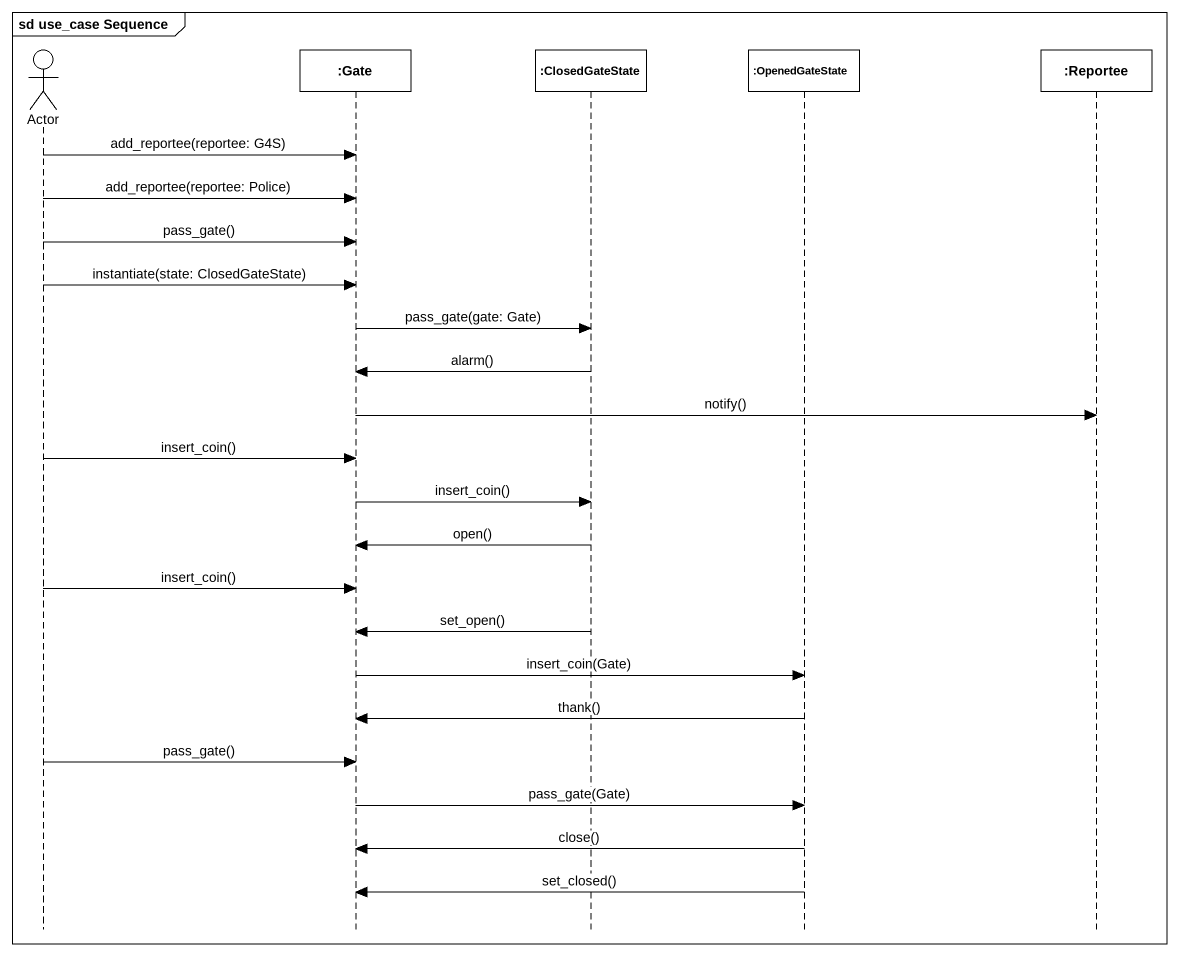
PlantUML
@startuml
mainframe sd use_case Sequence
hide footbox
actor "Actor" as Actor_
participant ":Gate" as Gate
participant ":ClosedGateState" as ClosedGateState
participant ":OpenedGateState" as OpenedGateState
participant ":Reportee" as Reportee

Actor_ -> Gate : add_reportee(reportee: G4S)
Actor_ -> Gate : add_reportee(reportee: Police)
Actor_ -> Gate : pass_gate()
Actor_ -> Gate : instantiate(state: ClosedGateState)
Gate -> ClosedGateState : pass_gate(gate: Gate)
ClosedGateState -> Gate : alarm()
Gate -> Reportee : notify()
Actor_ -> Gate : insert_coin()
Gate -> ClosedGateState : insert_coin()
ClosedGateState -> Gate : open()
Actor_ -> Gate : insert_coin()
ClosedGateState -> Gate : set_open()
Gate -> OpenedGateState : insert_coin(Gate)
OpenedGateState -> Gate : thank()
Actor_ -> Gate : pass_gate()
Gate -> OpenedGateState : pass_gate(Gate)
OpenedGateState -> Gate : close()
OpenedGateState -> Gate : set_closed()
@enduml
